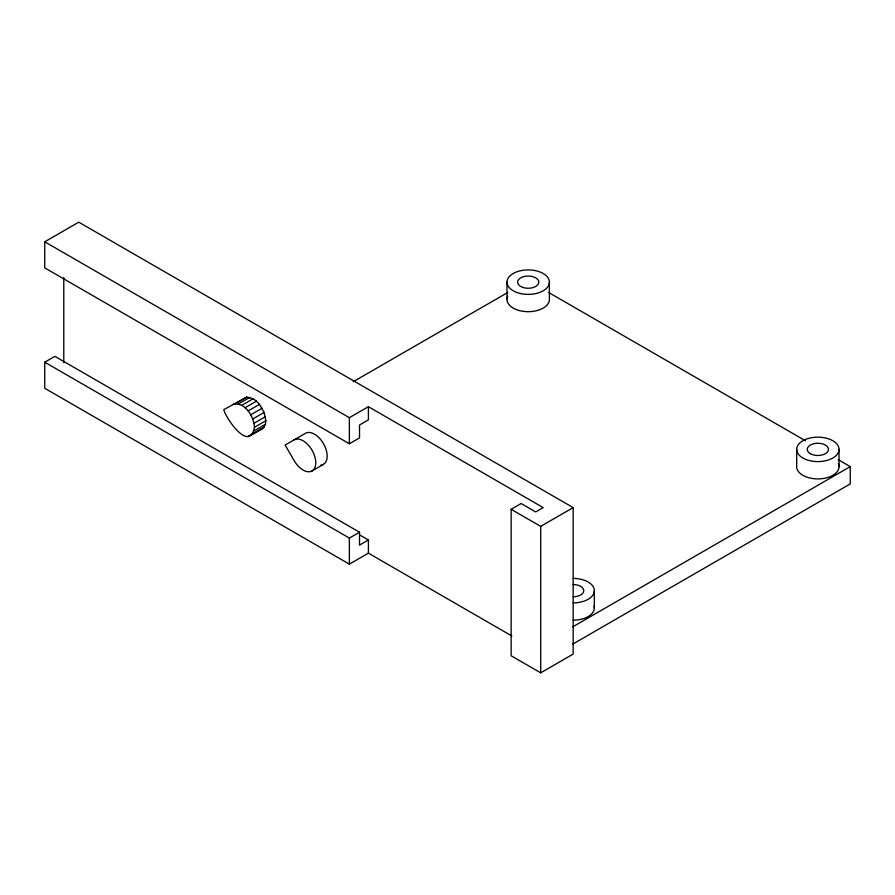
<?xml version="1.0" encoding="UTF-8"?>
<svg xmlns="http://www.w3.org/2000/svg" width="895" height="895" viewBox="0 0 895 895"><rect width="100%" height="100%" fill="white"/><g stroke="black" fill="none" stroke-linecap="round" stroke-linejoin="round"><path stroke-width="1.34" d="M250.712 435.529L262.123 428.929L264.137 427.06L265.412 424.264L265.837 420.717L264.137 412.416L259.494 404.372L256.44 401.15L253.151 398.756L246.819 397.056L223.806 409.63C225.339 417.495 249.47 453.228 254.426 427.307C253.911 416.656 245.062 401.34 232.767 404.45M44.75 241.807L78.76 222.173L573.158 507.61L573.158 654.077L540.692 672.827L511.146 655.766L511.146 509.289L521.136 503.527L535.702 511.94L543.187 507.61L368.404 406.699L349.374 417.685L44.75 241.807L44.75 267.885L349.374 443.763L359.522 437.901L359.522 425.013L368.404 419.889L368.404 406.699M368.404 553.166L349.374 564.152L44.75 388.285L44.75 362.206L54.897 356.355L359.522 532.223L359.522 545.111L368.404 539.987L368.404 553.166L511.85 635.987M235.396 403.645L246.819 397.056M238.462 403.947L249.873 397.358M241.739 405.345L253.151 398.756M245.029 407.74L256.44 401.15M248.083 410.962L259.494 404.372M250.712 414.81L262.123 408.221M252.726 419.005L264.137 412.416M253.99 423.268L265.412 416.678M254.426 427.307L265.837 420.717M253.99 430.853L265.412 424.264M248.083 436.335L264.137 427.06M353.279 381.684L507.7 292.52M320.835 465.154A17.934 10.36 60 0 0 324.561 445.71A17.934 10.36 60 0 0 305.531 433.281L285.136 445.05L294.108 460.578A17.934 10.36 60 0 0 312.053 470.938L323.464 464.348M44.75 362.206L349.374 538.085L359.522 532.223M511.146 509.289L540.692 526.35L573.158 507.61M572.778 626.813L850.25 466.608L850.25 483.915L572.778 644.109M259.494 429.745L262.123 428.929M548.792 292.564L805.455 440.754M838.145 459.627L850.25 466.608M359.947 535.098L368.404 539.987M839.04 449.379A21.189 12.228 0 0 1 807.268 459.963A21.189 12.228 0 0 1 807.268 438.785A21.189 12.228 0 0 1 839.04 449.379L839.04 466.675M796.673 449.379L796.673 466.675A21.189 12.228 0 0 0 820.625 478.803A21.189 12.228 0 0 0 838.324 463.509M573.158 578.416A21.189 12.228 0 0 1 594.347 590.655L594.347 607.951M549.396 282.149A21.189 12.228 0 0 1 517.612 292.743A21.189 12.228 0 0 1 517.612 271.554A21.189 12.228 0 0 1 549.396 282.149L549.396 299.445A21.189 12.228 0 0 1 525.443 311.572A21.189 12.228 0 0 1 507.745 296.279M540.692 526.35L540.692 672.827M507.017 282.149L507.017 299.445M349.374 417.685L349.374 443.763M349.374 538.085L349.374 564.152M63.78 277.528L63.78 362.721M594.023 605.825A21.189 12.228 0 0 1 573.158 620.179M573.158 584.536A10.595 6.12 0 0 1 583.753 590.655A10.595 6.12 0 0 1 573.158 596.764M594.347 590.655A21.189 12.228 0 0 1 573.158 602.883M294.108 439.87A17.934 10.36 60 0 1 312.053 450.23A17.934 10.36 60 0 1 312.053 470.938M522.915 287.44A10.595 6.12 0 0 0 538.801 282.149A10.595 6.12 0 0 0 522.915 276.857A10.595 6.12 0 0 0 522.915 287.44M810.367 453.698A10.595 6.12 0 0 0 828.088 450.957A10.595 6.12 0 0 0 815.11 443.461A10.595 6.12 0 0 0 810.367 453.698"/></g></svg>
